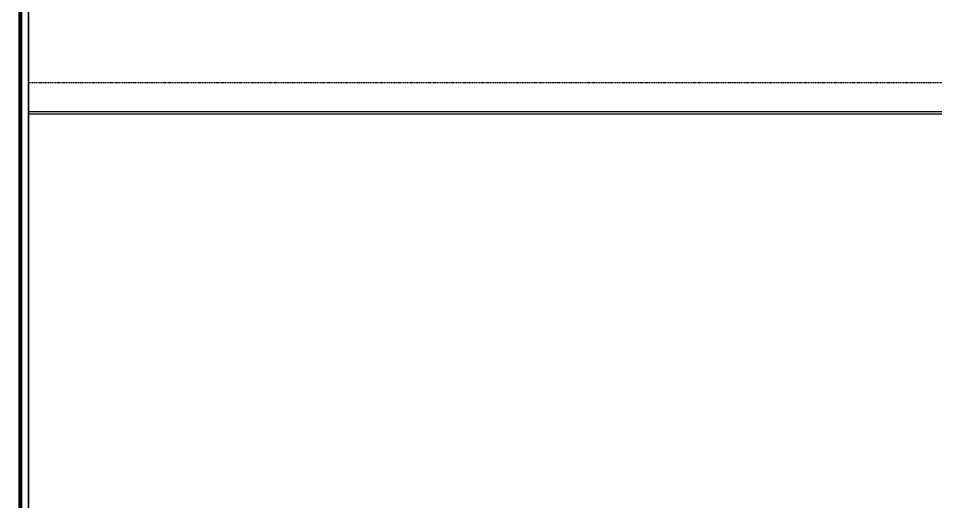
# Model space of a CAD drawing. Header units: inches. Extents: x 315041 to 662841, y -45540 to -35018.
# Drawn here: x 332589.6 to 332784.3, y -37007.4 to -36904.8 of the extents above; entities that cross this region are included whole.
import ezdxf

# ---------------------------------------------------------------- set-up
doc = ezdxf.new("R2010")
doc.units = ezdxf.units.IN
doc.header["$MEASUREMENT"] = 0
doc.linetypes.add('HIDDEN', pattern=[0.375, 0.25, -0.125])
doc.layers.add('7', color=7, linetype='Continuous')
doc.layers.add('BAO KHUNG', color=31, linetype='Continuous')

# ---------------------------------------------------------------- blocks, each defined once
blk = doc.blocks.new('A$C75D82031')
at = {"layer": '7', "color": 147, "linetype": 'Continuous'}
blk.add_lwpolyline([(12.33, 57.61), (581.67, 57.61), (581.67, 409.19), (12.33, 409.19)], close=True, dxfattribs=at)
at = {"layer": 'BAO KHUNG', "color": 167, "linetype": 'Continuous', "const_width": 0.871}
blk.add_lwpolyline([(10.59, 9.07), (583.41, 9.07), (583.41, 410.93), (10.59, 410.93)], close=True, dxfattribs=at)

msp = doc.modelspace()

# ---------------------------------------------------------------- linework, layer by layer
at = {"color": 8}
msp.add_lwpolyline([(332591.7734, -36700.8371), (333161.1113, -36700.8371), (333161.1113, -37052.4169), (332591.7734, -37052.4169)], close=True, dxfattribs=at)
at = {"color": 94, "linetype": 'HIDDEN'}
msp.add_lwpolyline([(332591.7734, -36918.4188), (333161.1113, -36918.4188)], dxfattribs=at)
at = {"color": 94}
for points in [[(332591.7734, -36924.5854), (333161.1113, -36924.5854)], [(332591.7734, -36925.0854), (333161.1113, -36925.0854)]]:
    msp.add_lwpolyline(points, dxfattribs=at)

# ---------------------------------------------------------------- block references
at = {"color": 1}
msp.add_blockref('A$C75D82031', (332579.4423, -37110.027), dxfattribs=at)

doc.saveas('drawing.dxf')
